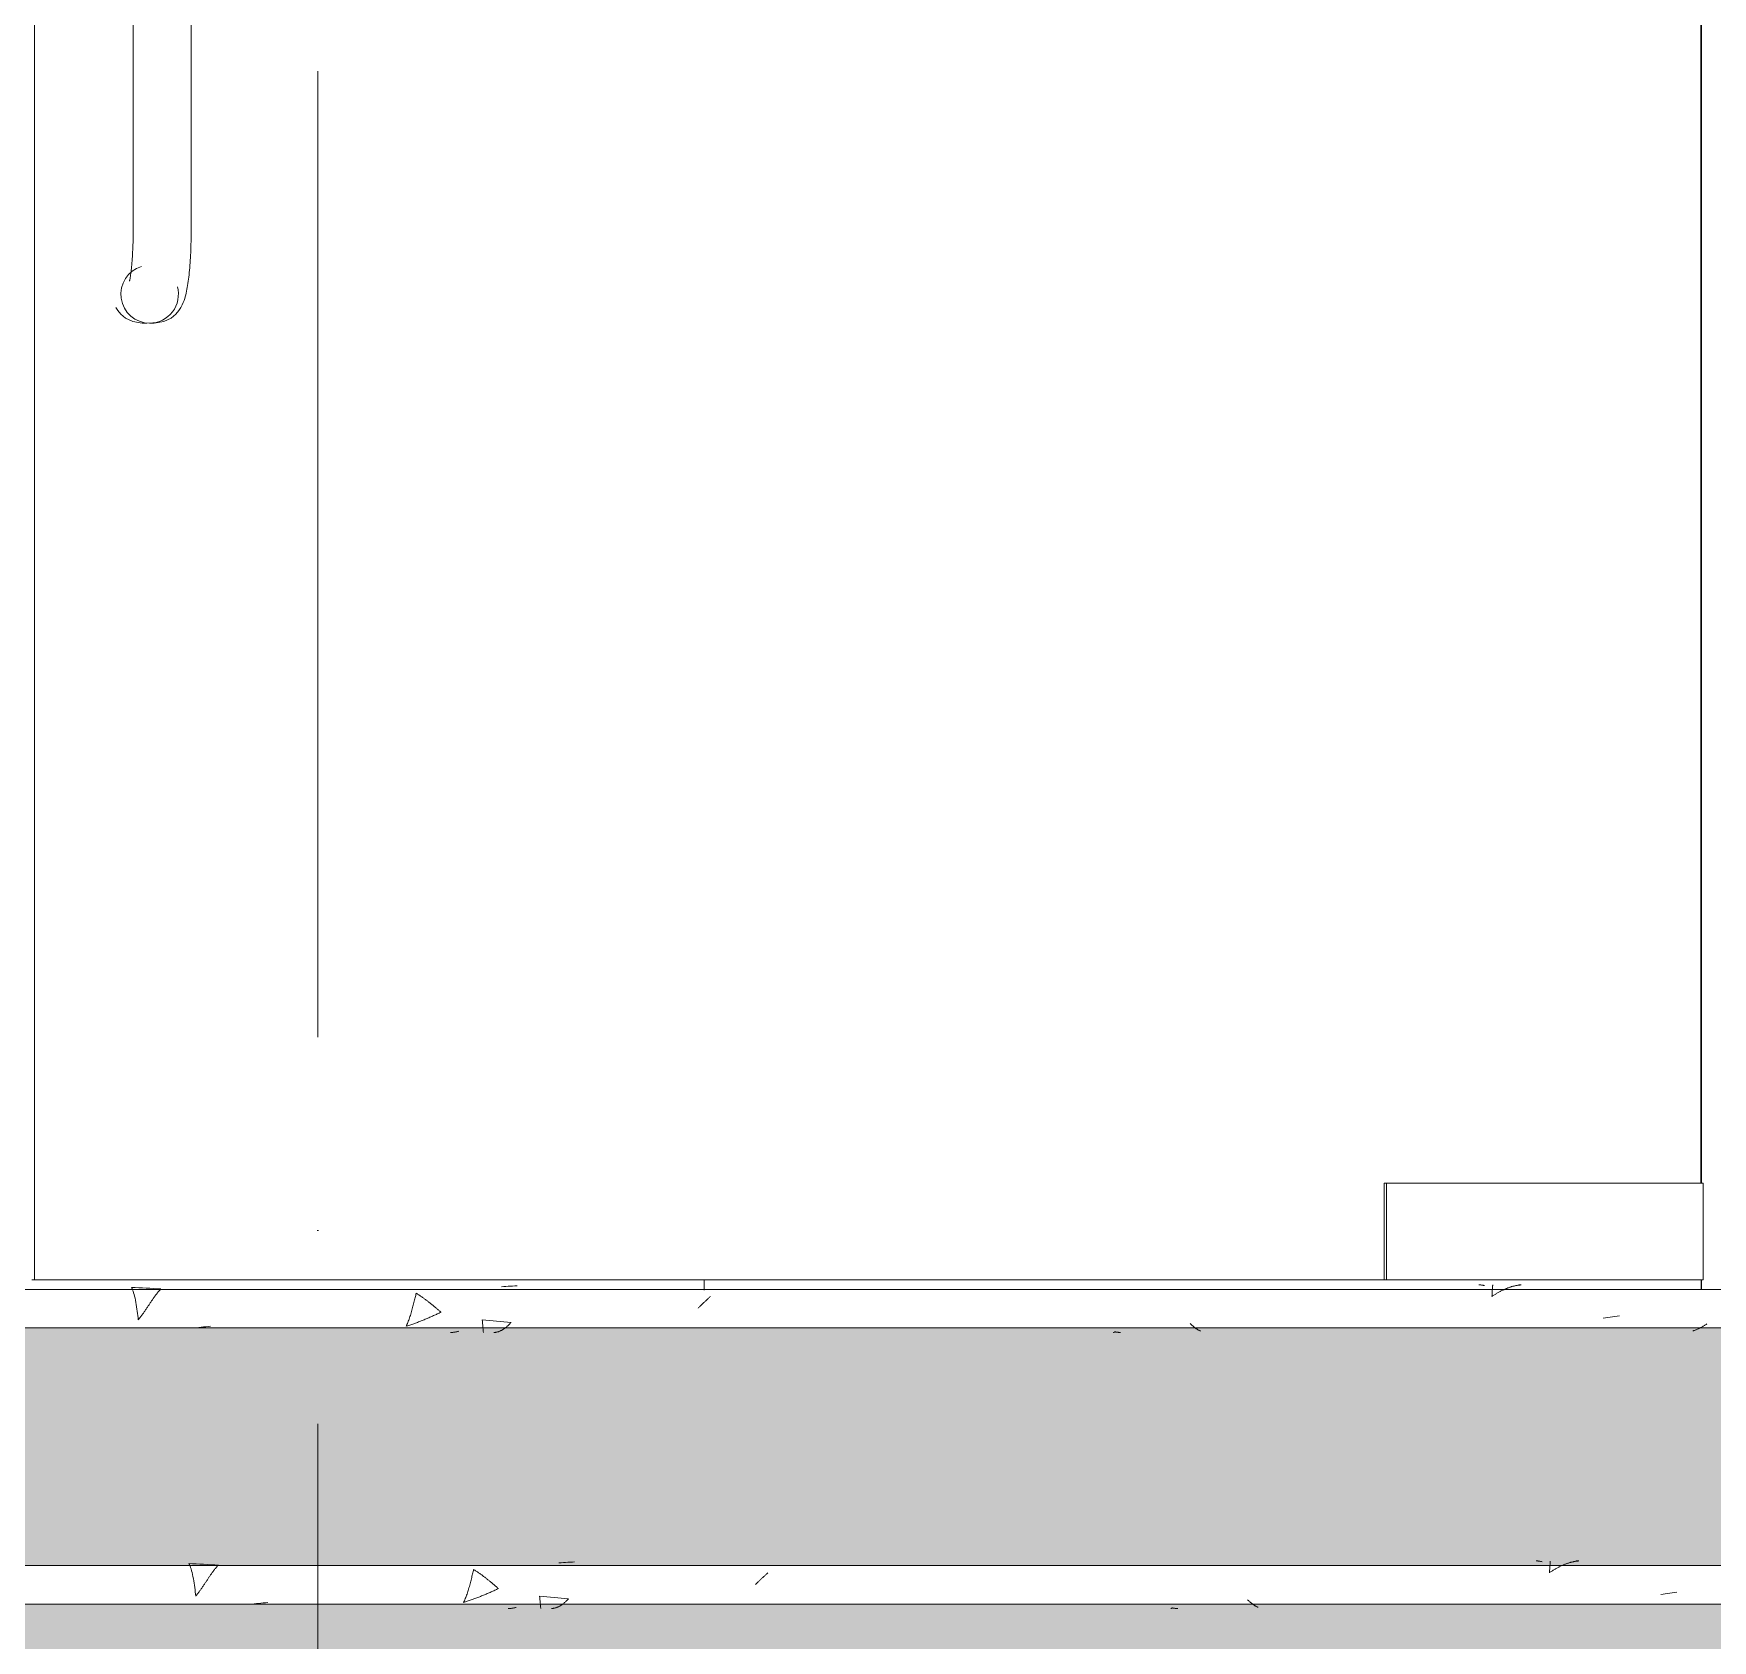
# Model space of a CAD drawing. Header units: millimetres. Extents: x -8482 to 130249, y -7482 to 93550.
# Drawn here: x 26703 to 27572, y -182 to 650 of the extents above; entities that cross this region are included whole.
import ezdxf

# ---------------------------------------------------------------- set-up
doc = ezdxf.new("R2010")
doc.units = ezdxf.units.MM
doc.linetypes.add('Grid Line', pattern=[14, 10, -2, 0, -2])
for name, color, linetype, lineweight in [('A-DOOR-GLAZ', 152, 'Continuous', 5), ('CUA', 31, 'Continuous', 9), ('NET CAT', 3, 'Continuous', 5), ('NET THAY 1', 41, 'Continuous', 5), ('TRUC', 225, 'Continuous', 5)]:
    doc.layers.add(name, color=color, linetype=linetype, lineweight=lineweight)

# ---------------------------------------------------------------- blocks, each defined once
blk = doc.blocks.new('FP_95-MẶT ĐỨNG TRỤC A-Q')
at = {"layer": 'NET THAY 1', "color": 10}
for p, q in [((31345.33, -142.86), (22897.55, -142.86)), ((22897.55, -162.86), (31345.33, -162.86))]:
    blk.add_line(p, q, dxfattribs=at)
at = {"layer": 'NET THAY 1'}
for p, q in [((26785.19, -141.97), (26783.29, -141.88)), ((26783.29, -141.88), (26783.58, -142.45)), ((26783.58, -142.45), (26783.86, -143.12)), ((26783.86, -143.12), (26784.14, -143.86)), ((26784.14, -143.86), (26784.4, -144.69)), ((26784.4, -144.69), (26784.66, -145.59)), ((26784.66, -145.59), (26784.91, -146.56)), ((26784.91, -146.56), (26785.15, -147.57)), ((26785.15, -147.57), (26785.37, -148.64)), ((26787.1, -142.07), (26785.19, -141.97)), ((26789, -142.17), (26787.1, -142.07)), ((26790.91, -142.27), (26789, -142.17)), ((26792.81, -142.38), (26790.91, -142.27)), ((26794.72, -142.49), (26792.81, -142.38)), ((26794.74, -147.47), (26794.53, -147.77)), ((26796.62, -142.6), (26794.72, -142.49)), ((26794.94, -147.17), (26794.74, -147.47)), ((26795.15, -146.88), (26794.94, -147.17)), ((26795.35, -146.59), (26795.15, -146.88)), ((26795.56, -146.3), (26795.35, -146.59)), ((26795.76, -146.02), (26795.56, -146.3)), ((26795.97, -145.75), (26795.76, -146.02)), ((26796.17, -145.48), (26795.97, -145.75)), ((26796.37, -145.21), (26796.17, -145.48)), ((26796.57, -144.96), (26796.37, -145.21)), ((26796.77, -144.7), (26796.57, -144.96)), ((26798.53, -142.72), (26796.62, -142.6)), ((26796.97, -144.46), (26796.77, -144.7)), ((26797.16, -144.22), (26796.97, -144.46)), ((26797.36, -143.98), (26797.16, -144.22)), ((26797.56, -143.75), (26797.36, -143.98)), ((26797.75, -143.53), (26797.56, -143.75)), ((26797.95, -143.32), (26797.75, -143.53)), ((26798.14, -143.11), (26797.95, -143.32)), ((26798.34, -142.91), (26798.14, -143.11)), ((26798.53, -142.72), (26798.34, -142.91)), ((26930.1, -147.25), (26929.95, -147.86)), ((26930.25, -146.66), (26930.1, -147.25)), ((26930.39, -146.09), (26930.25, -146.66)), ((26930.52, -145.53), (26930.39, -146.09)), ((26930.66, -145), (26930.52, -145.53)), ((26930.98, -145.2), (26930.66, -145)), ((26931.31, -145.4), (26930.98, -145.2)), ((26931.63, -145.6), (26931.31, -145.4)), ((26931.95, -145.81), (26931.63, -145.6)), ((26932.28, -146.02), (26931.95, -145.81)), ((26932.6, -146.24), (26932.28, -146.02)), ((26932.92, -146.46), (26932.6, -146.24)), ((26933.24, -146.68), (26932.92, -146.46)), ((26933.56, -146.9), (26933.24, -146.68)), ((26933.89, -147.13), (26933.56, -146.9)), ((26934.21, -147.35), (26933.89, -147.13)), ((26934.52, -147.58), (26934.21, -147.35)), ((26934.84, -147.82), (26934.52, -147.58)), ((26975.97, -141.47), (26974.81, -141.54)), ((26977.13, -141.39), (26975.97, -141.47)), ((26978.28, -141.32), (26977.13, -141.39)), ((26979.44, -141.26), (26978.28, -141.32)), ((26980.6, -141.19), (26979.44, -141.26)), ((26981.75, -141.13), (26980.6, -141.19)), ((26982.91, -141.07), (26981.75, -141.13)), ((27081.91, -147.63), (27081.65, -147.87)), ((27082.17, -147.4), (27081.91, -147.63)), ((27082.44, -147.16), (27082.17, -147.4)), ((27082.7, -146.93), (27082.44, -147.16)), ((27082.96, -146.7), (27082.7, -146.93)), ((27480.84, -140.54), (27480.56, -140.53)), ((27481.12, -140.56), (27480.84, -140.54)), ((27481.4, -140.58), (27481.12, -140.56)), ((27481.68, -140.61), (27481.4, -140.58)), ((27481.96, -140.64), (27481.68, -140.61)), ((27482.24, -140.68), (27481.96, -140.64)), ((27482.52, -140.73), (27482.24, -140.68)), ((27482.8, -140.79), (27482.52, -140.73)), ((27483.08, -140.85), (27482.8, -140.79)), ((27483.36, -140.91), (27483.08, -140.85)), ((27483.64, -140.99), (27483.36, -140.91)), ((27487.51, -145.56), (27487.42, -146.63)), ((27487.75, -146.4), (27487.43, -146.61)), ((27487.59, -144.56), (27487.51, -145.56)), ((27487.66, -143.66), (27487.59, -144.56)), ((27487.71, -142.86), (27487.66, -143.66)), ((27487.76, -142.16), (27487.71, -142.86)), ((27488.08, -146.19), (27487.75, -146.4)), ((27487.79, -141.58), (27487.76, -142.16)), ((27487.83, -141.13), (27487.79, -141.58)), ((27487.85, -140.8), (27487.83, -141.13)), ((27487.88, -140.6), (27487.85, -140.8)), ((27488.41, -145.99), (27488.08, -146.19)), ((27488.73, -145.79), (27488.41, -145.99)), ((27489.05, -145.59), (27488.73, -145.79)), ((27489.38, -145.39), (27489.05, -145.59)), ((27489.7, -145.2), (27489.38, -145.39)), ((27490.02, -145.01), (27489.7, -145.2)), ((27490.35, -144.82), (27490.02, -145.01)), ((27490.67, -144.64), (27490.35, -144.82)), ((27490.99, -144.46), (27490.67, -144.64)), ((27491.31, -144.28), (27490.99, -144.46)), ((27491.63, -144.1), (27491.31, -144.28)), ((27491.95, -143.93), (27491.63, -144.1)), ((27492.27, -143.77), (27491.95, -143.93)), ((27492.59, -143.6), (27492.27, -143.77)), ((27492.91, -143.44), (27492.59, -143.6)), ((27493.23, -143.29), (27492.91, -143.44)), ((27493.55, -143.14), (27493.23, -143.29)), ((27493.87, -142.99), (27493.55, -143.14)), ((27494.19, -142.84), (27493.87, -142.99)), ((27494.5, -142.7), (27494.19, -142.84)), ((27494.82, -142.56), (27494.5, -142.7)), ((27495.14, -142.43), (27494.82, -142.56)), ((27495.45, -142.3), (27495.14, -142.43)), ((27495.77, -142.18), (27495.45, -142.3)), ((27496.09, -142.06), (27495.77, -142.18)), ((27496.4, -141.94), (27496.09, -142.06)), ((27496.72, -141.83), (27496.4, -141.94)), ((27497.03, -141.72), (27496.72, -141.83)), ((27497.35, -141.62), (27497.03, -141.72)), ((27497.66, -141.52), (27497.35, -141.62)), ((27497.98, -141.43), (27497.66, -141.52)), ((27498.29, -141.34), (27497.98, -141.43)), ((27498.6, -141.25), (27498.29, -141.34)), ((27498.92, -141.17), (27498.6, -141.25)), ((27499.23, -141.1), (27498.92, -141.17)), ((27499.54, -141.03), (27499.23, -141.1)), ((27499.86, -140.96), (27499.54, -141.03)), ((27500.17, -140.9), (27499.86, -140.96)), ((27500.48, -140.84), (27500.17, -140.9)), ((27500.8, -140.79), (27500.48, -140.84)), ((27501.11, -140.74), (27500.8, -140.79)), ((27501.49, -140.54), (27501.09, -140.53)), ((27501.42, -140.7), (27501.11, -140.74)), ((27501.73, -140.66), (27501.42, -140.7)), ((27501.88, -140.55), (27501.49, -140.54)), ((27502.05, -140.63), (27501.73, -140.66)), ((27502.28, -140.56), (27501.88, -140.55)), ((27502.36, -140.6), (27502.05, -140.63)), ((27502.67, -140.58), (27502.28, -140.56)), ((27502.67, -140.58), (27502.36, -140.6)), ((26785.37, -148.64), (26785.58, -149.74)), ((26785.58, -149.74), (26785.78, -150.87)), ((26785.78, -150.87), (26785.97, -152.02)), ((26785.97, -152.02), (26786.14, -153.17)), ((26786.14, -153.17), (26786.31, -154.32)), ((26786.31, -154.32), (26786.45, -155.46)), ((26786.45, -155.46), (26786.59, -156.58)), ((26788.75, -156.23), (26788.51, -156.55)), ((26788.98, -155.91), (26788.75, -156.23)), ((26789.22, -155.59), (26788.98, -155.91)), ((26789.45, -155.26), (26789.22, -155.59)), ((26789.68, -154.93), (26789.45, -155.26)), ((26789.91, -154.6), (26789.68, -154.93)), ((26790.14, -154.27), (26789.91, -154.6)), ((26790.37, -153.94), (26790.14, -154.27)), ((26790.6, -153.61), (26790.37, -153.94)), ((26790.83, -153.28), (26790.6, -153.61)), ((26791.06, -152.94), (26790.83, -153.28)), ((26791.28, -152.61), (26791.06, -152.94)), ((26791.5, -152.28), (26791.28, -152.61)), ((26791.73, -151.94), (26791.5, -152.28)), ((26791.95, -151.61), (26791.73, -151.94)), ((26792.17, -151.28), (26791.95, -151.61)), ((26792.39, -150.95), (26792.17, -151.28)), ((26792.61, -150.62), (26792.39, -150.95)), ((26792.82, -150.3), (26792.61, -150.62)), ((26793.04, -149.97), (26792.82, -150.3)), ((26793.26, -149.65), (26793.04, -149.97)), ((26793.47, -149.33), (26793.26, -149.65)), ((26793.68, -149.01), (26793.47, -149.33)), ((26793.9, -148.7), (26793.68, -149.01)), ((26794.11, -148.38), (26793.9, -148.7)), ((26794.32, -148.07), (26794.11, -148.38)), ((26794.53, -147.77), (26794.32, -148.07)), ((26927.85, -155.8), (26927.64, -156.45)), ((26928.05, -155.14), (26927.85, -155.8)), ((26928.24, -154.47), (26928.05, -155.14)), ((26928.43, -153.8), (26928.24, -154.47)), ((26928.62, -153.12), (26928.43, -153.8)), ((26928.8, -152.45), (26928.62, -153.12)), ((26928.98, -151.77), (26928.8, -152.45)), ((26929.15, -151.1), (26928.98, -151.77)), ((26929.32, -150.44), (26929.15, -151.1)), ((26929.49, -149.78), (26929.32, -150.44)), ((26929.65, -149.13), (26929.49, -149.78)), ((26929.8, -148.49), (26929.65, -149.13)), ((26929.95, -147.86), (26929.8, -148.49)), ((26935.16, -148.05), (26934.84, -147.82)), ((26935.48, -148.29), (26935.16, -148.05)), ((26935.8, -148.53), (26935.48, -148.29)), ((26936.11, -148.77), (26935.8, -148.53)), ((26936.43, -149.01), (26936.11, -148.77)), ((26936.74, -149.26), (26936.43, -149.01)), ((26937.06, -149.5), (26936.74, -149.26)), ((26937.37, -149.75), (26937.06, -149.5)), ((26937.69, -150), (26937.37, -149.75)), ((26938, -150.25), (26937.69, -150)), ((26938.31, -150.5), (26938, -150.25)), ((26938.62, -150.75), (26938.31, -150.5)), ((26938.93, -151), (26938.62, -150.75)), ((26939.24, -151.26), (26938.93, -151)), ((26939.55, -151.51), (26939.24, -151.26)), ((26939.86, -151.77), (26939.55, -151.51)), ((26940.14, -156.38), (26939.65, -156.6)), ((26940.17, -152.02), (26939.86, -151.77)), ((26940.62, -156.16), (26940.14, -156.38)), ((26940.48, -152.28), (26940.17, -152.02)), ((26940.78, -152.53), (26940.48, -152.28)), ((26941.11, -155.94), (26940.62, -156.16)), ((26941.09, -152.79), (26940.78, -152.53)), ((26941.4, -153.05), (26941.09, -152.79)), ((26941.59, -155.72), (26941.11, -155.94)), ((26941.7, -153.3), (26941.4, -153.05)), ((26942.07, -155.5), (26941.59, -155.72)), ((26942.01, -153.56), (26941.7, -153.3)), ((26942.31, -153.81), (26942.01, -153.56)), ((26942.56, -155.28), (26942.07, -155.5)), ((26942.61, -154.07), (26942.31, -153.81)), ((26943.04, -155.06), (26942.56, -155.28)), ((26942.92, -154.32), (26942.61, -154.07)), ((26943.22, -154.58), (26942.92, -154.32)), ((26943.52, -154.83), (26943.04, -155.06)), ((26943.52, -154.83), (26943.22, -154.58)), ((27076.82, -152.44), (27076.55, -152.71)), ((27077.1, -152.18), (27076.82, -152.44)), ((27077.37, -151.92), (27077.1, -152.18)), ((27077.64, -151.66), (27077.37, -151.92)), ((27077.91, -151.4), (27077.64, -151.66)), ((27078.19, -151.14), (27077.91, -151.4)), ((27078.46, -150.88), (27078.19, -151.14)), ((27078.73, -150.62), (27078.46, -150.88)), ((27078.99, -150.36), (27078.73, -150.62)), ((27079.26, -150.11), (27078.99, -150.36)), ((27079.53, -149.85), (27079.26, -150.11)), ((27079.8, -149.6), (27079.53, -149.85)), ((27080.07, -149.35), (27079.8, -149.6)), ((27080.33, -149.1), (27080.07, -149.35)), ((27080.6, -148.85), (27080.33, -149.1)), ((27080.86, -148.6), (27080.6, -148.85)), ((27081.12, -148.36), (27080.86, -148.6)), ((27081.39, -148.11), (27081.12, -148.36)), ((27081.65, -147.87), (27081.39, -148.11)), ((26786.59, -156.58), (26786.72, -157.66)), ((26786.72, -157.66), (26786.83, -158.7)), ((26787.07, -158.4), (26786.83, -158.7)), ((26787.31, -158.1), (26787.07, -158.4)), ((26787.56, -157.8), (26787.31, -158.1)), ((26787.8, -157.49), (26787.56, -157.8)), ((26788.04, -157.18), (26787.8, -157.49)), ((26788.27, -156.87), (26788.04, -157.18)), ((26788.51, -156.55), (26788.27, -156.87)), ((26817, -162.77), (26815.81, -162.88)), ((26818.2, -162.65), (26817, -162.77)), ((26819.4, -162.53), (26818.2, -162.65)), ((26820.59, -162.41), (26819.4, -162.53)), ((26821.79, -162.29), (26820.59, -162.41)), ((26822.99, -162.16), (26821.79, -162.29)), ((26824.18, -162.04), (26822.99, -162.16)), ((26925.63, -161.61), (26925.39, -162.07)), ((26925.89, -161.91), (26925.39, -162.07)), ((26925.87, -161.12), (26925.63, -161.61)), ((26926.1, -160.6), (26925.87, -161.12)), ((26926.38, -161.76), (26925.89, -161.91)), ((26926.33, -160.07), (26926.1, -160.6)), ((26926.56, -159.51), (26926.33, -160.07)), ((26926.88, -161.6), (26926.38, -161.76)), ((26926.79, -158.93), (26926.56, -159.51)), ((26927.01, -158.33), (26926.79, -158.93)), ((26927.38, -161.44), (26926.88, -161.6)), ((26927.22, -157.72), (26927.01, -158.33)), ((26927.43, -157.09), (26927.22, -157.72)), ((26927.87, -161.27), (26927.38, -161.44)), ((26927.64, -156.45), (26927.43, -157.09)), ((26928.37, -161.1), (26927.87, -161.27)), ((26928.86, -160.93), (26928.37, -161.1)), ((26929.36, -160.76), (26928.86, -160.93)), ((26929.85, -160.58), (26929.36, -160.76)), ((26930.35, -160.41), (26929.85, -160.58)), ((26930.84, -160.23), (26930.35, -160.41)), ((26931.33, -160.04), (26930.84, -160.23)), ((26931.83, -159.86), (26931.33, -160.04)), ((26932.32, -159.67), (26931.83, -159.86)), ((26932.81, -159.48), (26932.32, -159.67)), ((26933.3, -159.28), (26932.81, -159.48)), ((26933.79, -159.09), (26933.3, -159.28)), ((26934.28, -158.89), (26933.79, -159.09)), ((26934.77, -158.69), (26934.28, -158.89)), ((26935.26, -158.49), (26934.77, -158.69)), ((26935.75, -158.29), (26935.26, -158.49)), ((26936.24, -158.08), (26935.75, -158.29)), ((26936.73, -157.87), (26936.24, -158.08)), ((26937.22, -157.67), (26936.73, -157.87)), ((26937.71, -157.46), (26937.22, -157.67)), ((26938.19, -157.24), (26937.71, -157.46)), ((26938.68, -157.03), (26938.19, -157.24)), ((26939.17, -156.82), (26938.68, -157.03)), ((26939.65, -156.6), (26939.17, -156.82)), ((26950.14, -165.08), (26949.82, -165.11)), ((26950.45, -165.04), (26950.14, -165.08)), ((26950.76, -165), (26950.45, -165.04)), ((26951.08, -164.95), (26950.76, -165)), ((26951.39, -164.89), (26951.08, -164.95)), ((26951.7, -164.83), (26951.39, -164.89)), ((26952.01, -164.77), (26951.7, -164.83)), ((26952.33, -164.7), (26952.01, -164.77)), ((26952.64, -164.62), (26952.33, -164.7)), ((26966.67, -158.89), (26964.8, -158.71)), ((26964.8, -158.72), (26964.9, -159.66)), ((26964.9, -159.66), (26964.98, -160.56)), ((26964.98, -160.56), (26965.06, -161.39)), ((26965.06, -161.39), (26965.13, -162.15)), ((26965.13, -162.15), (26965.19, -162.84)), ((26965.19, -162.84), (26965.25, -163.45)), ((26965.25, -163.45), (26965.3, -163.97)), ((26965.3, -163.97), (26965.34, -164.4)), ((26965.34, -164.4), (26965.38, -164.74)), ((26965.38, -164.74), (26965.41, -164.99)), ((26965.41, -164.99), (26965.45, -165.14)), ((26968.55, -159.07), (26966.67, -158.89)), ((26970.42, -159.25), (26968.55, -159.07)), ((26972.29, -159.42), (26970.42, -159.25)), ((26972.05, -165.07), (26971.78, -165.11)), ((26972.31, -165.02), (26972.05, -165.07)), ((26974.16, -159.59), (26972.29, -159.42)), ((26972.57, -164.97), (26972.31, -165.02)), ((26972.84, -164.9), (26972.57, -164.97)), ((26973.1, -164.82), (26972.84, -164.9)), ((26973.36, -164.74), (26973.1, -164.82)), ((26973.63, -164.65), (26973.36, -164.74)), ((26973.89, -164.55), (26973.63, -164.65)), ((26974.15, -164.44), (26973.89, -164.55)), ((26974.41, -164.32), (26974.15, -164.44)), ((26976.03, -159.76), (26974.16, -159.59)), ((26974.67, -164.19), (26974.41, -164.32)), ((26974.93, -164.06), (26974.67, -164.19)), ((26975.19, -163.91), (26974.93, -164.06)), ((26975.45, -163.76), (26975.19, -163.91)), ((26975.71, -163.6), (26975.45, -163.76)), ((26975.97, -163.44), (26975.71, -163.6)), ((26976.23, -163.26), (26975.97, -163.44)), ((26977.9, -159.93), (26976.03, -159.76)), ((26976.49, -163.08), (26976.23, -163.26)), ((26976.74, -162.89), (26976.49, -163.08)), ((26977, -162.7), (26976.74, -162.89)), ((26977.26, -162.49), (26977, -162.7)), ((26977.51, -162.28), (26977.26, -162.49)), ((26977.76, -162.06), (26977.51, -162.28)), ((26978.02, -161.84), (26977.76, -162.06)), ((26979.77, -160.1), (26977.9, -159.93)), ((26978.27, -161.61), (26978.02, -161.84)), ((26978.52, -161.37), (26978.27, -161.61)), ((26978.77, -161.13), (26978.52, -161.37)), ((26979.03, -160.88), (26978.77, -161.13)), ((26979.28, -160.62), (26979.03, -160.88)), ((26979.52, -160.36), (26979.28, -160.62)), ((26979.77, -160.1), (26979.52, -160.36)), ((27291.86, -165.07), (27291.65, -165.13)), ((27292.08, -164.98), (27291.86, -165.07)), ((27292.3, -164.87), (27292.08, -164.98)), ((27292.58, -164.92), (27292.3, -164.87)), ((27292.85, -164.97), (27292.58, -164.92)), ((27293.13, -165.02), (27292.85, -164.97)), ((27293.4, -165.06), (27293.13, -165.02)), ((27293.68, -165.09), (27293.4, -165.06)), ((27293.95, -165.12), (27293.68, -165.09)), ((27331.4, -160.82), (27331.17, -160.6)), ((27331.63, -161.04), (27331.4, -160.82)), ((27331.87, -161.26), (27331.63, -161.04)), ((27332.1, -161.47), (27331.87, -161.26)), ((27332.33, -161.67), (27332.1, -161.47)), ((27332.56, -161.87), (27332.33, -161.67)), ((27332.79, -162.07), (27332.56, -161.87)), ((27333.02, -162.26), (27332.79, -162.07)), ((27333.25, -162.45), (27333.02, -162.26)), ((27333.48, -162.63), (27333.25, -162.45)), ((27333.71, -162.8), (27333.48, -162.63)), ((27333.93, -162.97), (27333.71, -162.8)), ((27334.16, -163.13), (27333.93, -162.97)), ((27334.39, -163.29), (27334.16, -163.13)), ((27334.61, -163.44), (27334.39, -163.29)), ((27334.84, -163.59), (27334.61, -163.44)), ((27335.06, -163.73), (27334.84, -163.59)), ((27335.29, -163.86), (27335.06, -163.73)), ((27335.51, -163.99), (27335.29, -163.86)), ((27335.74, -164.11), (27335.51, -163.99)), ((27335.96, -164.23), (27335.74, -164.11)), ((27336.19, -164.34), (27335.96, -164.23)), ((27336.41, -164.44), (27336.19, -164.34)), ((27336.63, -164.54), (27336.41, -164.44)), ((27546.26, -157.75), (27545.07, -157.92)), ((27547.45, -157.57), (27546.26, -157.75)), ((27548.63, -157.39), (27547.45, -157.57)), ((27549.82, -157.21), (27548.63, -157.39)), ((27551.01, -157.03), (27549.82, -157.21)), ((27552.19, -156.85), (27551.01, -157.03)), ((27553.38, -156.67), (27552.19, -156.85)), ((26948.88, -165.17), (26948.57, -165.18)), ((26949.2, -165.16), (26948.88, -165.17)), ((26949.51, -165.14), (26949.2, -165.16)), ((26949.82, -165.11), (26949.51, -165.14)), ((26971.26, -165.17), (26970.99, -165.18)), ((26971.52, -165.15), (26971.26, -165.17)), ((26971.78, -165.11), (26971.52, -165.15)), ((27291.65, -165.13), (27291.43, -165.17)), ((27294.23, -165.14), (27293.95, -165.12)), ((27294.51, -165.16), (27294.23, -165.14)), ((27294.78, -165.17), (27294.51, -165.16)), ((27295.06, -165.18), (27294.78, -165.17))]:
    blk.add_line(p, q, dxfattribs=at)
blk = doc.blocks.new('FP_96-MẶT ĐỨNG TRỤC A-Q')
at = {"layer": 'NET THAY 1', "color": 10}
for p, q in [((31315.6, 0), (22897.55, 0)), ((22897.55, -20), (31315.6, -20))]:
    blk.add_line(p, q, dxfattribs=at)
at = {"layer": 'NET THAY 1'}
for p, q in [((26755.45, 0.95), (26753.54, 1.04)), ((26753.54, 1.04), (26753.83, 0.48)), ((26753.83, 0.48), (26754.12, -0.17)), ((26757.35, 0.86), (26755.45, 0.95)), ((26759.26, 0.76), (26757.35, 0.86)), ((26761.16, 0.66), (26759.26, 0.76)), ((26763.07, 0.55), (26761.16, 0.66)), ((26764.97, 0.44), (26763.07, 0.55)), ((26766.88, 0.33), (26764.97, 0.44)), ((26768.78, 0.22), (26766.88, 0.33)), ((26768.59, 0.03), (26768.4, -0.17)), ((26768.78, 0.22), (26768.59, 0.03)), ((26946.22, 1.44), (26945.06, 1.37)), ((26947.38, 1.51), (26946.22, 1.44)), ((26948.54, 1.58), (26947.38, 1.51)), ((26949.69, 1.65), (26948.54, 1.58)), ((26950.85, 1.71), (26949.69, 1.65)), ((26952.01, 1.77), (26950.85, 1.71)), ((26953.16, 1.82), (26952.01, 1.77)), ((27451.21, 2.32), (27450.94, 2.33)), ((27451.48, 2.3), (27451.21, 2.32)), ((27451.75, 2.28), (27451.48, 2.3)), ((27452.02, 2.26), (27451.75, 2.28)), ((27452.28, 2.22), (27452.02, 2.26)), ((27452.55, 2.19), (27452.28, 2.22)), ((27452.82, 2.14), (27452.55, 2.19)), ((27453.09, 2.09), (27452.82, 2.14)), ((27453.35, 2.04), (27453.09, 2.09)), ((27453.62, 1.98), (27453.35, 2.04)), ((27453.89, 1.91), (27453.62, 1.98)), ((27457.96, 0.05), (27457.91, -0.74)), ((27458.01, 0.73), (27457.96, 0.05)), ((27458.05, 1.3), (27458.01, 0.73)), ((27458.08, 1.74), (27458.05, 1.3)), ((27458.1, 2.07), (27458.08, 1.74)), ((27458.12, 2.26), (27458.1, 2.07)), ((27464.44, 0.1), (27464.12, -0.05)), ((27464.76, 0.24), (27464.44, 0.1)), ((27465.07, 0.37), (27464.76, 0.24)), ((27465.39, 0.5), (27465.07, 0.37)), ((27465.71, 0.63), (27465.39, 0.5)), ((27466.02, 0.75), (27465.71, 0.63)), ((27466.34, 0.87), (27466.02, 0.75)), ((27466.65, 0.98), (27466.34, 0.87)), ((27466.97, 1.09), (27466.65, 0.98)), ((27467.28, 1.19), (27466.97, 1.09)), ((27467.6, 1.29), (27467.28, 1.19)), ((27467.91, 1.39), (27467.6, 1.29)), ((27468.23, 1.48), (27467.91, 1.39)), ((27468.54, 1.57), (27468.23, 1.48)), ((27468.86, 1.65), (27468.54, 1.57)), ((27469.17, 1.73), (27468.86, 1.65)), ((27469.48, 1.8), (27469.17, 1.73)), ((27469.8, 1.87), (27469.48, 1.8)), ((27470.11, 1.93), (27469.8, 1.87)), ((27470.42, 1.99), (27470.11, 1.93)), ((27470.74, 2.05), (27470.42, 1.99)), ((27471.05, 2.1), (27470.74, 2.05)), ((27471.36, 2.14), (27471.05, 2.1)), ((27471.67, 2.18), (27471.36, 2.14)), ((27472.07, 2.32), (27471.64, 2.33)), ((27471.99, 2.22), (27471.67, 2.18)), ((27472.3, 2.25), (27471.99, 2.22)), ((27472.49, 2.31), (27472.07, 2.32)), ((27472.61, 2.27), (27472.3, 2.25)), ((27472.92, 2.29), (27472.49, 2.31)), ((27472.92, 2.29), (27472.61, 2.27)), ((26754.12, -0.17), (26754.39, -0.91)), ((26754.39, -0.91), (26754.66, -1.73)), ((26754.66, -1.73), (26754.92, -2.62)), ((26754.92, -2.62), (26755.17, -3.58)), ((26755.17, -3.58), (26755.41, -4.59)), ((26755.41, -4.59), (26755.63, -5.65)), ((26755.63, -5.65), (26755.85, -6.75)), ((26755.85, -6.75), (26756.05, -7.87)), ((26756.05, -7.87), (26756.24, -9.02)), ((26762.21, -8.61), (26761.99, -8.95)), ((26762.43, -8.28), (26762.21, -8.61)), ((26762.65, -7.95), (26762.43, -8.28)), ((26762.87, -7.63), (26762.65, -7.95)), ((26763.09, -7.3), (26762.87, -7.63)), ((26763.3, -6.98), (26763.09, -7.3)), ((26763.52, -6.65), (26763.3, -6.98)), ((26763.73, -6.34), (26763.52, -6.65)), ((26763.95, -6.02), (26763.73, -6.34)), ((26764.16, -5.7), (26763.95, -6.02)), ((26764.37, -5.39), (26764.16, -5.7)), ((26764.58, -5.09), (26764.37, -5.39)), ((26764.79, -4.78), (26764.58, -5.09)), ((26765, -4.48), (26764.79, -4.78)), ((26765.2, -4.19), (26765, -4.48)), ((26765.41, -3.9), (26765.2, -4.19)), ((26765.61, -3.61), (26765.41, -3.9)), ((26765.82, -3.33), (26765.61, -3.61)), ((26766.02, -3.05), (26765.82, -3.33)), ((26766.22, -2.78), (26766.02, -3.05)), ((26766.43, -2.51), (26766.22, -2.78)), ((26766.63, -2.25), (26766.43, -2.51)), ((26766.83, -1.99), (26766.63, -2.25)), ((26767.02, -1.74), (26766.83, -1.99)), ((26767.22, -1.5), (26767.02, -1.74)), ((26767.42, -1.26), (26767.22, -1.5)), ((26767.62, -1.03), (26767.42, -1.26)), ((26767.81, -0.8), (26767.62, -1.03)), ((26768.01, -0.58), (26767.81, -0.8)), ((26768.2, -0.37), (26768.01, -0.58)), ((26768.4, -0.17), (26768.2, -0.37)), ((26899.42, -8.1), (26899.25, -8.78)), ((26899.59, -7.44), (26899.42, -8.1)), ((26899.75, -6.78), (26899.59, -7.44)), ((26899.91, -6.14), (26899.75, -6.78)), ((26900.06, -5.5), (26899.91, -6.14)), ((26900.22, -4.88), (26900.06, -5.5)), ((26900.36, -4.27), (26900.22, -4.88)), ((26900.51, -3.68), (26900.36, -4.27)), ((26900.65, -3.11), (26900.51, -3.68)), ((26900.78, -2.56), (26900.65, -3.11)), ((26900.91, -2.03), (26900.78, -2.56)), ((26901.24, -2.23), (26900.91, -2.03)), ((26901.56, -2.43), (26901.24, -2.23)), ((26901.89, -2.63), (26901.56, -2.43)), ((26902.21, -2.84), (26901.89, -2.63)), ((26902.54, -3.05), (26902.21, -2.84)), ((26902.86, -3.26), (26902.54, -3.05)), ((26903.18, -3.48), (26902.86, -3.26)), ((26903.5, -3.7), (26903.18, -3.48)), ((26903.82, -3.92), (26903.5, -3.7)), ((26904.15, -4.14), (26903.82, -3.92)), ((26904.47, -4.37), (26904.15, -4.14)), ((26904.79, -4.6), (26904.47, -4.37)), ((26905.1, -4.83), (26904.79, -4.6)), ((26905.42, -5.06), (26905.1, -4.83)), ((26905.74, -5.3), (26905.42, -5.06)), ((26906.06, -5.54), (26905.74, -5.3)), ((26906.37, -5.78), (26906.06, -5.54)), ((26906.69, -6.02), (26906.37, -5.78)), ((26907.01, -6.26), (26906.69, -6.02)), ((26907.32, -6.51), (26907.01, -6.26)), ((26907.64, -6.75), (26907.32, -6.51)), ((26907.95, -7), (26907.64, -6.75)), ((26908.26, -7.25), (26907.95, -7)), ((26908.57, -7.5), (26908.26, -7.25)), ((26908.89, -7.75), (26908.57, -7.5)), ((26909.2, -8.01), (26908.89, -7.75)), ((26909.51, -8.26), (26909.2, -8.01)), ((26909.82, -8.51), (26909.51, -8.26)), ((26910.13, -8.77), (26909.82, -8.51)), ((27047.91, -8.66), (27047.64, -8.92)), ((27048.18, -8.4), (27047.91, -8.66)), ((27048.45, -8.14), (27048.18, -8.4)), ((27048.72, -7.88), (27048.45, -8.14)), ((27048.99, -7.62), (27048.72, -7.88)), ((27049.26, -7.37), (27048.99, -7.62)), ((27049.53, -7.11), (27049.26, -7.37)), ((27049.8, -6.86), (27049.53, -7.11)), ((27050.06, -6.61), (27049.8, -6.86)), ((27050.33, -6.35), (27050.06, -6.61)), ((27050.59, -6.1), (27050.33, -6.35)), ((27050.86, -5.86), (27050.59, -6.1)), ((27051.12, -5.61), (27050.86, -5.86)), ((27051.39, -5.37), (27051.12, -5.61)), ((27051.65, -5.13), (27051.39, -5.37)), ((27051.91, -4.89), (27051.65, -5.13)), ((27052.17, -4.65), (27051.91, -4.89)), ((27052.44, -4.41), (27052.17, -4.65)), ((27052.7, -4.18), (27052.44, -4.41)), ((27052.96, -3.95), (27052.7, -4.18)), ((27053.22, -3.72), (27052.96, -3.95)), ((27457.77, -2.6), (27457.68, -3.65)), ((27458.01, -3.42), (27457.69, -3.63)), ((27457.85, -1.62), (27457.77, -2.6)), ((27457.91, -0.74), (27457.85, -1.62)), ((27458.34, -3.22), (27458.01, -3.42)), ((27458.66, -3.01), (27458.34, -3.22)), ((27458.99, -2.81), (27458.66, -3.01)), ((27459.31, -2.62), (27458.99, -2.81)), ((27459.64, -2.42), (27459.31, -2.62)), ((27459.96, -2.23), (27459.64, -2.42)), ((27460.28, -2.04), (27459.96, -2.23)), ((27460.6, -1.86), (27460.28, -2.04)), ((27460.93, -1.67), (27460.6, -1.86)), ((27461.25, -1.5), (27460.93, -1.67)), ((27461.57, -1.32), (27461.25, -1.5)), ((27461.89, -1.15), (27461.57, -1.32)), ((27462.21, -0.98), (27461.89, -1.15)), ((27462.53, -0.82), (27462.21, -0.98)), ((27462.85, -0.65), (27462.53, -0.82)), ((27463.17, -0.5), (27462.85, -0.65)), ((27463.49, -0.34), (27463.17, -0.5)), ((27463.8, -0.19), (27463.49, -0.34)), ((27464.12, -0.05), (27463.8, -0.19)), ((26756.24, -9.02), (26756.41, -10.17)), ((26756.41, -10.17), (26756.58, -11.32)), ((26756.58, -11.32), (26756.73, -12.46)), ((26756.73, -12.46), (26756.86, -13.58)), ((26756.86, -13.58), (26756.99, -14.67)), ((26756.99, -14.67), (26757.1, -15.72)), ((26757.35, -15.42), (26757.1, -15.71)), ((26757.59, -15.12), (26757.35, -15.42)), ((26757.83, -14.81), (26757.59, -15.12)), ((26758.07, -14.5), (26757.83, -14.81)), ((26758.31, -14.19), (26758.07, -14.5)), ((26758.55, -13.88), (26758.31, -14.19)), ((26758.78, -13.56), (26758.55, -13.88)), ((26759.02, -13.24), (26758.78, -13.56)), ((26759.26, -12.91), (26759.02, -13.24)), ((26759.49, -12.59), (26759.26, -12.91)), ((26759.72, -12.26), (26759.49, -12.59)), ((26759.95, -11.94), (26759.72, -12.26)), ((26760.19, -11.61), (26759.95, -11.94)), ((26760.41, -11.27), (26760.19, -11.61)), ((26760.64, -10.94), (26760.41, -11.27)), ((26760.87, -10.61), (26760.64, -10.94)), ((26761.1, -10.28), (26760.87, -10.61)), ((26761.32, -9.94), (26761.1, -10.28)), ((26761.55, -9.61), (26761.32, -9.94)), ((26761.77, -9.28), (26761.55, -9.61)), ((26761.99, -8.95), (26761.77, -9.28)), ((26896.61, -17.09), (26896.38, -17.64)), ((26896.84, -16.53), (26896.61, -17.09)), ((26897.06, -15.95), (26896.84, -16.53)), ((26897.28, -15.35), (26897.06, -15.95)), ((26897.5, -14.73), (26897.28, -15.35)), ((26897.71, -14.1), (26897.5, -14.73)), ((26897.92, -13.46), (26897.71, -14.1)), ((26898.12, -12.8), (26897.92, -13.46)), ((26898.32, -12.14), (26898.12, -12.8)), ((26898.51, -11.47), (26898.32, -12.14)), ((26898.7, -10.8), (26898.51, -11.47)), ((26898.89, -10.12), (26898.7, -10.8)), ((26899.07, -9.45), (26898.89, -10.12)), ((26899.25, -8.78), (26899.07, -9.45)), ((26901.12, -17.25), (26900.62, -17.44)), ((26901.61, -17.07), (26901.12, -17.25)), ((26902.1, -16.88), (26901.61, -17.07)), ((26902.6, -16.69), (26902.1, -16.88)), ((26903.09, -16.5), (26902.6, -16.69)), ((26903.58, -16.3), (26903.09, -16.5)), ((26904.07, -16.11), (26903.58, -16.3)), ((26904.56, -15.91), (26904.07, -16.11)), ((26905.05, -15.71), (26904.56, -15.91)), ((26905.54, -15.51), (26905.05, -15.71)), ((26906.03, -15.3), (26905.54, -15.51)), ((26906.52, -15.1), (26906.03, -15.3)), ((26907, -14.89), (26906.52, -15.1)), ((26907.49, -14.68), (26907, -14.89)), ((26907.98, -14.47), (26907.49, -14.68)), ((26908.47, -14.25), (26907.98, -14.47)), ((26908.95, -14.04), (26908.47, -14.25)), ((26909.44, -13.82), (26908.95, -14.04)), ((26909.92, -13.61), (26909.44, -13.82)), ((26910.41, -13.39), (26909.92, -13.61)), ((26910.44, -9.02), (26910.13, -8.77)), ((26910.89, -13.17), (26910.41, -13.39)), ((26910.74, -9.28), (26910.44, -9.02)), ((26911.05, -9.54), (26910.74, -9.28)), ((26911.38, -12.95), (26910.89, -13.17)), ((26911.36, -9.79), (26911.05, -9.54)), ((26911.66, -10.05), (26911.36, -9.79)), ((26911.86, -12.73), (26911.38, -12.95)), ((26911.97, -10.3), (26911.66, -10.05)), ((26912.34, -12.51), (26911.86, -12.73)), ((26912.28, -10.56), (26911.97, -10.3)), ((26912.58, -10.82), (26912.28, -10.56)), ((26912.83, -12.28), (26912.34, -12.51)), ((26912.88, -11.07), (26912.58, -10.82)), ((26913.31, -12.06), (26912.83, -12.28)), ((26913.19, -11.33), (26912.88, -11.07)), ((26913.49, -11.58), (26913.19, -11.33)), ((26913.79, -11.83), (26913.31, -12.06)), ((26913.79, -11.83), (26913.49, -11.58)), ((26936.95, -15.91), (26935.08, -15.73)), ((26935.08, -15.73), (26935.18, -16.7)), ((26935.18, -16.7), (26935.27, -17.61)), ((26938.82, -16.09), (26936.95, -15.91)), ((26940.69, -16.27), (26938.82, -16.09)), ((26942.57, -16.44), (26940.69, -16.27)), ((26944.44, -16.62), (26942.57, -16.44)), ((26946.31, -16.79), (26944.44, -16.62)), ((26948.18, -16.96), (26946.31, -16.79)), ((26950.05, -17.13), (26948.18, -16.96)), ((26950.05, -17.13), (26949.81, -17.39)), ((27047.09, -9.44), (27046.82, -9.71)), ((27047.36, -9.18), (27047.09, -9.44)), ((27047.64, -8.92), (27047.36, -9.18)), ((27516.53, -14.76), (27515.35, -14.94)), ((27517.72, -14.58), (27516.53, -14.76)), ((27518.91, -14.4), (27517.72, -14.58)), ((27520.09, -14.22), (27518.91, -14.4)), ((27521.28, -14.04), (27520.09, -14.22)), ((27522.47, -13.86), (27521.28, -14.04)), ((27523.65, -13.67), (27522.47, -13.86)), ((26787.29, -19.83), (26786.09, -19.94)), ((26788.48, -19.71), (26787.29, -19.83)), ((26789.68, -19.59), (26788.48, -19.71)), ((26790.88, -19.47), (26789.68, -19.59)), ((26792.07, -19.34), (26790.88, -19.47)), ((26793.27, -19.21), (26792.07, -19.34)), ((26794.46, -19.09), (26793.27, -19.21)), ((26895.91, -18.65), (26895.67, -19.12)), ((26896.17, -18.96), (26895.67, -19.11)), ((26896.15, -18.15), (26895.91, -18.65)), ((26896.38, -17.64), (26896.15, -18.15)), ((26896.66, -18.8), (26896.17, -18.96)), ((26897.16, -18.64), (26896.66, -18.8)), ((26897.66, -18.48), (26897.16, -18.64)), ((26898.15, -18.31), (26897.66, -18.48)), ((26898.65, -18.14), (26898.15, -18.31)), ((26899.14, -17.97), (26898.65, -18.14)), ((26899.64, -17.79), (26899.14, -17.97)), ((26900.13, -17.62), (26899.64, -17.79)), ((26900.62, -17.44), (26900.13, -17.62)), ((26918.98, -22.32), (26918.68, -22.33)), ((26919.29, -22.3), (26918.98, -22.32)), ((26919.59, -22.28), (26919.29, -22.3)), ((26919.89, -22.26), (26919.59, -22.28)), ((26920.2, -22.23), (26919.89, -22.26)), ((26920.5, -22.19), (26920.2, -22.23)), ((26920.8, -22.15), (26920.5, -22.19)), ((26921.11, -22.11), (26920.8, -22.15)), ((26921.41, -22.06), (26921.11, -22.11)), ((26921.71, -22), (26921.41, -22.06)), ((26922.02, -21.94), (26921.71, -22)), ((26922.32, -21.87), (26922.02, -21.94)), ((26922.62, -21.8), (26922.32, -21.87)), ((26922.92, -21.72), (26922.62, -21.8)), ((26935.27, -17.61), (26935.34, -18.45)), ((26935.34, -18.45), (26935.42, -19.23)), ((26935.42, -19.23), (26935.48, -19.93)), ((26935.48, -19.93), (26935.53, -20.55)), ((26935.53, -20.55), (26935.58, -21.09)), ((26935.58, -21.09), (26935.63, -21.53)), ((26935.63, -21.53), (26935.67, -21.88)), ((26935.67, -21.88), (26935.7, -22.13)), ((26935.7, -22.13), (26935.74, -22.28)), ((26941.42, -22.31), (26941.16, -22.32)), ((26941.68, -22.29), (26941.42, -22.31)), ((26941.94, -22.26), (26941.68, -22.29)), ((26942.2, -22.22), (26941.94, -22.26)), ((26942.46, -22.17), (26942.2, -22.22)), ((26942.72, -22.12), (26942.46, -22.17)), ((26942.98, -22.05), (26942.72, -22.12)), ((26943.24, -21.98), (26942.98, -22.05)), ((26943.49, -21.9), (26943.24, -21.98)), ((26943.75, -21.81), (26943.49, -21.9)), ((26944.01, -21.71), (26943.75, -21.81)), ((26944.27, -21.6), (26944.01, -21.71)), ((26944.53, -21.49), (26944.27, -21.6)), ((26944.78, -21.37), (26944.53, -21.49)), ((26945.04, -21.24), (26944.78, -21.37)), ((26945.3, -21.1), (26945.04, -21.24)), ((26945.55, -20.95), (26945.3, -21.1)), ((26945.81, -20.8), (26945.55, -20.95)), ((26946.06, -20.63), (26945.81, -20.8)), ((26946.31, -20.47), (26946.06, -20.63)), ((26946.57, -20.29), (26946.31, -20.47)), ((26946.82, -20.11), (26946.57, -20.29)), ((26947.07, -19.92), (26946.82, -20.11)), ((26947.33, -19.72), (26947.07, -19.92)), ((26947.58, -19.51), (26947.33, -19.72)), ((26947.83, -19.3), (26947.58, -19.51)), ((26948.08, -19.08), (26947.83, -19.3)), ((26948.33, -18.86), (26948.08, -19.08)), ((26948.58, -18.63), (26948.33, -18.86)), ((26948.82, -18.39), (26948.58, -18.63)), ((26949.07, -18.15), (26948.82, -18.39)), ((26949.32, -17.9), (26949.07, -18.15)), ((26949.56, -17.65), (26949.32, -17.9)), ((26949.81, -17.39), (26949.56, -17.65)), ((27261.9, -22.27), (27261.67, -22.31)), ((27262.13, -22.2), (27261.9, -22.27)), ((27262.36, -22.1), (27262.13, -22.2)), ((27262.58, -21.98), (27262.36, -22.1)), ((27262.85, -22.03), (27262.58, -21.98)), ((27263.12, -22.08), (27262.85, -22.03)), ((27263.38, -22.13), (27263.12, -22.08)), ((27263.65, -22.17), (27263.38, -22.13)), ((27263.91, -22.21), (27263.65, -22.17)), ((27264.18, -22.24), (27263.91, -22.21)), ((27264.44, -22.27), (27264.18, -22.24)), ((27264.71, -22.29), (27264.44, -22.27)), ((27264.97, -22.31), (27264.71, -22.29)), ((27265.24, -22.32), (27264.97, -22.31)), ((27265.5, -22.33), (27265.24, -22.32)), ((27301.68, -17.86), (27301.45, -17.63)), ((27301.91, -18.08), (27301.68, -17.86)), ((27302.15, -18.3), (27301.91, -18.08)), ((27302.38, -18.51), (27302.15, -18.3)), ((27302.61, -18.72), (27302.38, -18.51)), ((27302.84, -18.92), (27302.61, -18.72)), ((27303.07, -19.12), (27302.84, -18.92)), ((27303.3, -19.31), (27303.07, -19.12)), ((27303.53, -19.5), (27303.3, -19.31)), ((27303.76, -19.68), (27303.53, -19.5)), ((27303.99, -19.86), (27303.76, -19.68)), ((27304.21, -20.03), (27303.99, -19.86)), ((27304.44, -20.2), (27304.21, -20.03)), ((27304.67, -20.36), (27304.44, -20.2)), ((27304.9, -20.51), (27304.67, -20.36)), ((27305.12, -20.66), (27304.9, -20.51)), ((27305.35, -20.8), (27305.12, -20.66)), ((27305.57, -20.94), (27305.35, -20.8)), ((27305.8, -21.07), (27305.57, -20.94)), ((27306.02, -21.2), (27305.8, -21.07)), ((27306.25, -21.32), (27306.02, -21.2)), ((27306.47, -21.43), (27306.25, -21.32)), ((27306.69, -21.53), (27306.47, -21.43)), ((27306.92, -21.63), (27306.69, -21.53)), ((27561.96, -21.43), (27561.66, -21.52)), ((27562.26, -21.33), (27561.96, -21.43)), ((27562.57, -21.22), (27562.26, -21.33)), ((27562.87, -21.11), (27562.57, -21.22)), ((27563.17, -20.99), (27562.87, -21.11)), ((27563.48, -20.87), (27563.17, -20.99)), ((27563.78, -20.75), (27563.48, -20.87)), ((27564.08, -20.62), (27563.78, -20.75)), ((27564.38, -20.48), (27564.08, -20.62)), ((27564.68, -20.34), (27564.38, -20.48)), ((27564.99, -20.2), (27564.68, -20.34)), ((27565.29, -20.05), (27564.99, -20.2)), ((27565.59, -19.89), (27565.29, -20.05)), ((27565.89, -19.73), (27565.59, -19.89)), ((27566.19, -19.57), (27565.89, -19.73)), ((27566.48, -19.4), (27566.19, -19.57)), ((27566.78, -19.23), (27566.48, -19.4)), ((27567.08, -19.06), (27566.78, -19.23)), ((27567.38, -18.88), (27567.08, -19.06)), ((27567.68, -18.69), (27567.38, -18.88)), ((27567.97, -18.5), (27567.68, -18.69)), ((27568.27, -18.31), (27567.97, -18.5)), ((27568.57, -18.12), (27568.27, -18.31)), ((27568.86, -17.92), (27568.57, -18.12))]:
    blk.add_line(p, q, dxfattribs=at)
blk = doc.blocks.new('CUA KINH BAN LE SAN MO 2 HUONG - Type 1-773123-MẶT ĐỨNG TRỤC A-Q')
at = {"layer": 'CUA', "lineweight": 5}
h = blk.add_hatch(dxfattribs=at)
h.set_pattern_fill('FP_3', color=256, style=0, pattern_type=2)
h.set_pattern_definition([(45.204, (11879.9, 1401.6), (0.002, 2032), [252.7, -2610.8]), (45.204, (11825.1, 1456.7), (0.002, 2032), [252.7, -2610.8]), (45.204, (11749.8, 1325.7), (0.002, 2032), [544.27, -2319.24]), (45.204, (10507.9, 2763), (0.002, 2032), [252.7, -2610.8]), (45.204, (10453.1, 2818.2), (0.002, 2032), [252.7, -2610.8]), (45.204, (10377.8, 2687.1), (0.002, 2032), [544.27, -2319.24])])
h.paths.add_polyline_path([(26825.75, 5), (27402, 5), (27403.19, 55), (27565.83, 55), (27565.83, 2119), (27402, 2119), (27402, 2169), (26703.38, 2169), (26703.38, 5)], flags=0)
h.paths.add_polyline_path([(26768.57, 509.23), (26772.83, 515.49), (26773.1, 509.23), (26770.83, 506.55)], flags=0)
h.paths.add_polyline_path([(26764.07, 505.47), (26766.24, 515.37), (26767.37, 512.86), (26766.8, 507.75), (26764.58, 505.9)], flags=0)
h.paths.add_polyline_path([(26760.17, 521.6), (26757.49, 529.31), (26757.49, 528.64), (26759.8, 522.56)], flags=0)
h.paths.add_polyline_path([(26757.24, 970.7), (26756.5, 987.43), (26759.25, 985.88), (26759.29, 975.96)], flags=0)
h.paths.add_polyline_path([(26763.99, 511.71), (26759.29, 515.62), (26756.5, 512.5), (26755.57, 514.27), (26756.5, 530.5), (26755.57, 535.89), (26756.5, 550), (26754.6, 550), (26756.69, 950), (26757.49, 950), (26757.34, 970.28), (26759.65, 970.28), (26766.8, 985.79), (26772.59, 985.88), (26781.66, 962.05), (26784.34, 950), (26782.4, 543.43), (26778.35, 530.5), (26778.49, 527.83), (26778.2, 521.27), (26775.07, 522.72), (26773.25, 522.76), (26769.62, 515.67), (26768.57, 525.27), (26766.24, 526.1), (26764.26, 515.66)], flags=0)
h.paths.add_polyline_path([(26781.43, 519.45), (26779.31, 521.71), (26781.66, 521.8)], flags=0)
h.paths.add_polyline_path([(26782.4, 970.7), (26779.49, 977.78), (26781.66, 978.2)], flags=0)
h.paths.add_polyline_path([(26763.47, 989.02), (26759.27, 987.72), (26761.76, 991.25)], flags=0)
h.paths.add_polyline_path([(26764.88, 980.78), (26761.76, 983.34), (26764.01, 985.88)], flags=0)
at = {"layer": 'A-DOOR-GLAZ', "color": 10}
for p, q in [((26703.38, 2169), (26703.38, 5)), ((27565.83, 55), (27565.83, 2119)), ((26701.95, 5), (26703.38, 5)), ((26703.38, 5), (27403.19, 5))]:
    blk.add_line(p, q, dxfattribs=at)
at = {"layer": 'CUA', "color": 10, "lineweight": 5}
for p, q in [((27566.05, 55), (27566.05, 2119)), ((27566.17, 2119), (27566.17, 55)), ((26754.5, 950), (26754.5, 550)), ((26784.5, 550), (26784.5, 950)), ((26759.15, 500), (26761.53, 500)), ((26762.96, 500), (26765.33, 500)), ((27402, 5), (27402, 55)), ((27402, 55), (27403.19, 55)), ((27567.02, 55), (27403.19, 55)), ((27403.19, 55), (27403.19, 5)), ((27567.02, 5), (27567.02, 55)), ((27402, 5), (27403.19, 5)), ((27403.19, 5), (27567.02, 5)), ((27566.05, 0), (27566.05, 5)), ((27566.17, 5), (27566.17, 0))]:
    blk.add_line(p, q, dxfattribs=at)
at = {"layer": 'CUA', "color": 10, "lineweight": 5, "flags": 128}
for points in [[(26752.5, 521.76), (26752.52, 521.83), (26752.57, 522.02), (26752.64, 522.31), (26752.72, 522.69), (26752.81, 523.16), (26752.91, 523.7), (26753.01, 524.32), (26753.12, 524.99), (26753.22, 525.73), (26753.32, 526.52), (26753.42, 527.37), (26753.52, 528.26), (26753.62, 529.2), (26753.71, 530.19), (26753.8, 531.21), (26753.88, 532.27), (26753.96, 533.37), (26754.04, 534.5), (26754.11, 535.66), (26754.17, 536.84), (26754.23, 538.06), (26754.29, 539.29), (26754.33, 540.55), (26754.38, 541.82), (26754.41, 543.11), (26754.44, 544.41), (26754.46, 545.72), (26754.48, 547.04), (26754.49, 548.36), (26754.5, 549.69), (26754.5, 550)], [(26765.33, 500), (26770.28, 500.81), (26774.05, 502.67), (26776.51, 504.72), (26778.07, 506.55), (26779.1, 508.11), (26779.81, 509.45), (26780.35, 510.63), (26780.76, 511.71), (26781.1, 512.72), (26781.39, 513.7), (26781.65, 514.66), (26781.88, 515.61), (26782.09, 516.58), (26782.28, 517.55), (26782.46, 518.54), (26782.63, 519.56), (26782.79, 520.6), (26782.94, 521.67), (26783.09, 522.77), (26783.22, 523.89), (26783.35, 525.05), (26783.47, 526.23), (26783.58, 527.44), (26783.69, 528.68), (26783.79, 529.95), (26783.89, 531.24), (26783.98, 532.55), (26784.06, 533.89), (26784.13, 535.25), (26784.2, 536.62), (26784.26, 538.02), (26784.31, 539.43), (26784.36, 540.86), (26784.4, 542.3), (26784.43, 543.74), (26784.46, 545.2), (26784.48, 546.66), (26784.49, 548.13), (26784.5, 549.6), (26784.5, 550)], [(26759.15, 500), (26754.2, 500.81), (26750.43, 502.67), (26747.97, 504.72), (26746.41, 506.55), (26745.39, 508.11)]]:
    blk.add_lwpolyline(points, dxfattribs=at)
at = {"layer": 'CUA', "color": 10, "lineweight": 5}
for start_param, end_param in [(0.285476, 3.141593), (3.141593, 4.974188)]:
    blk.add_ellipse((26762.96, 515), major_axis=(0, 15), ratio=0.992902, start_param=start_param, end_param=end_param, dxfattribs=at)
blk = doc.blocks.new('ALC1807-ASCENT PLAZA-TANG 1_2_rvt-1-MẶT ĐỨNG TRỤC A-Q')
at = {"layer": 'NET THAY 1'}
h = blk.add_hatch(dxfattribs=at)
h.set_pattern_fill('FP_9', color=256, style=0, pattern_type=2)
h.set_pattern_definition([(50.201, (22070.99, -1000), (180.891, -15.9388), [18.994, -208.937]), (354.964, (22070.99, -1000), (34.9908, -191.057), [15.133, -166.459]), (100.379, (22086.06, -1001.33), (145.8982, 175.1182), [16.186, -178.049]), (30.177, (22070.99, -1000), (164.569, -77.289), [18.949, -208.436]), (334.843, (22070.99, -1000), (-32.0006, -191.5884), [15.151, -166.663]), (80.518, (22084.71, -1006.43), (196.5682, 114.3004), [16.187, -178.055]), (46.388, (22071, -949.2), (269.155, -42.042), [28.478, -313.258]), (96.589, (22093.42, -952.7), (235.719, 247.426), [24.283, -267.11]), (351.122, (22071, -949.2), (235.7205, 247.425), [22.702, -249.717]), (21.137, (22096.21, -961.9), (150.5388, -102.265), [18.932, -208.254]), (325.811, (22096.2, -961.9), (61.3624, 184.189), [15.166, -166.823]), (71.574, (22108.75, -970.42), (211.9016, 81.9222), [16.178, -177.963]), (37.697, (22070.99, -1000), (3.06716, 84.5549), [8.345, -156.525, 8.345, -161.076, -167.524]), (37.697, (22070.99, -1000), (3.06716, 84.5549), [-334.29, 8.345, -159.18]), (7.553, (22070.99, -1000), (66.3455, 100.1809), [8.324, -88.028, 8.324, -152.346, -63.688]), (7.553, (22070.99, -1000), (66.3455, 100.1809), [-257.02, 8.324, -55.364]), (327.315, (22059.74, -1000), (134.6288, -5.7283), [8.34, -54.84, 8.34, -188.781, -261.564]), (327.315, (22059.74, -1000), (134.6288, -5.7283), [-260.301, 8.34, -253.225]), (317.297, (21989.53, -1000), (147.0781, 25.4271), [8.35, -73.882, 8.35, -122.716, -185.971]), (317.297, (21989.53, -1000), (147.0781, 25.4271), [-213.297, 8.35, -177.621])])
h.paths.add_polyline_path([(31204.64, -142.86), (31314.41, -142.86), (31314.41, -20), (22897.55, -20), (22897.55, -142.86), (31087.83, -142.86)], flags=0)
h = blk.add_hatch(dxfattribs=at)
h.set_pattern_fill('FP_8', color=256, style=0, pattern_type=2)
h.set_pattern_definition([(50.201, (22100.72, -1000), (180.891, -15.9388), [18.994, -208.937]), (354.964, (22100.72, -1000), (34.9908, -191.057), [15.133, -166.459]), (100.379, (22115.8, -1001.33), (145.8982, 175.1182), [16.186, -178.049]), (30.177, (22100.72, -1000), (164.569, -77.289), [18.949, -208.436]), (334.843, (22100.72, -1000), (-32.0006, -191.5884), [15.151, -166.663]), (80.518, (22114.44, -1006.43), (196.5682, 114.3004), [16.187, -178.055]), (46.388, (22100.72, -949.2), (269.155, -42.042), [28.478, -313.258]), (96.589, (22123.15, -952.7), (235.719, 247.426), [24.283, -267.11]), (351.122, (22100.72, -949.2), (235.7205, 247.425), [22.702, -249.717]), (21.137, (22125.94, -961.9), (150.5388, -102.265), [18.932, -208.254]), (325.811, (22125.94, -961.9), (61.3624, 184.189), [15.166, -166.823]), (71.574, (22138.49, -970.42), (211.9016, 81.9222), [16.178, -177.963]), (37.697, (22100.72, -1000), (3.06716, 84.5549), [8.345, -156.525, 8.345, -161.076, -167.524]), (37.697, (22100.72, -1000), (3.06716, 84.5549), [-334.29, 8.345, -159.18]), (7.553, (22100.72, -1000), (66.3455, 100.1809), [8.324, -88.028, 8.324, -152.346, -63.688]), (7.553, (22100.72, -1000), (66.3455, 100.1809), [-257.02, 8.324, -55.364]), (327.315, (22089.474, -1000), (134.6288, -5.7283), [8.34, -54.84, 8.34, -188.781, -261.564]), (327.315, (22089.474, -1000), (134.6288, -5.7283), [-260.301, 8.34, -253.225]), (317.297, (22019.26, -1000), (147.0781, 25.4271), [8.35, -73.882, 8.35, -122.716, -185.971]), (317.297, (22019.26, -1000), (147.0781, 25.4271), [-213.297, 8.35, -177.621])])
h.paths.add_polyline_path([(31234.37, -285.71), (31344.14, -285.71), (31344.14, -162.86), (22897.55, -162.86), (22897.55, -285.71), (31087.83, -285.71)], flags=0)
at = {"color": 250, "lineweight": 15}
blk.add_blockref('CUA KINH BAN LE SAN MO 2 HUONG - Type 1-773123-MẶT ĐỨNG TRỤC A-Q', (0, 0), dxfattribs=at)
at = {"layer": 'NET THAY 1', "color": 10}
for name in ['FP_96-MẶT ĐỨNG TRỤC A-Q', 'FP_95-MẶT ĐỨNG TRỤC A-Q']:
    blk.add_blockref(name, (0, 0), dxfattribs=at)

msp = doc.modelspace()

# ---------------------------------------------------------------- linework, layer by layer
at = {"layer": 'NET CAT'}
msp.add_line((27049.94, 5), (27049.94, -0.34), dxfattribs=at)
at = {"layer": 'TRUC', "linetype": 'Grid Line', "ltscale": 50}
for p, q in [((26849.94, -6170.42), (26849.94, 93540.4)), ((-8381.59, 0), (51520.97, 0))]:
    msp.add_line(p, q, dxfattribs=at)

# ---------------------------------------------------------------- block references
at = {"lineweight": 5}
msp.add_blockref('ALC1807-ASCENT PLAZA-TANG 1_2_rvt-1-MẶT ĐỨNG TRỤC A-Q', (0, 0), dxfattribs=at)

doc.saveas('drawing.dxf')
